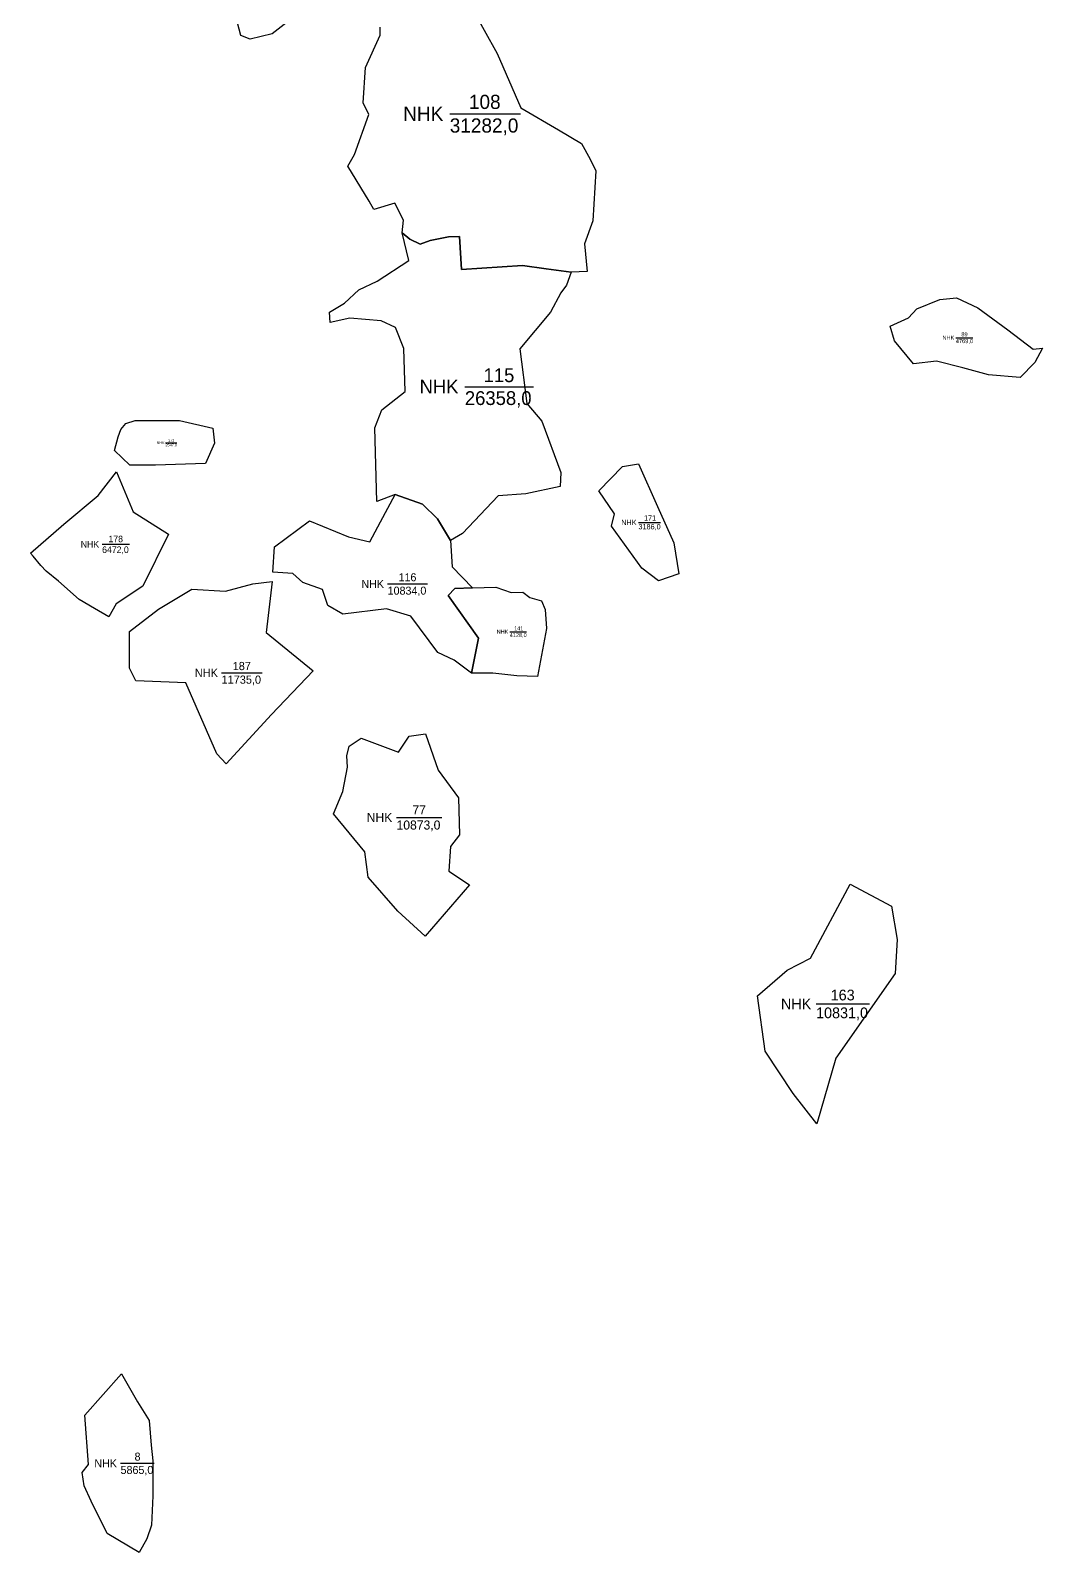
# Model space of a CAD drawing. Extents: x 546371 to 550543, y 1820810 to 1826662.
# Drawn here: x 547707 to 548525, y 1824136 to 1825367 of the extents above; entities that cross this region are included whole.
import ezdxf

# ---------------------------------------------------------------- set-up
doc = ezdxf.new("R2010")
doc.units = 0
doc.layers.add('CanhThua', color=7, linetype='Continuous')
doc.layers.add('NhanDiaChinhThua', color=7, linetype='Continuous')

msp = doc.modelspace()

# ---------------------------------------------------------------- linework, layer by layer
at = {"layer": 'CanhThua'}
for p, q in [((547877.3, 1825362.9), (547871.5, 1825384.4)), ((548063.3, 1825386), (548084.3, 1825348.2)), ((547919.6, 1825377.4), (547902.6, 1825364.2)), ((547989.8, 1825363.1), (547989.8, 1825369.4)), ((547884.7, 1825359.7), (547877.3, 1825362.9)), ((547902.6, 1825364.2), (547884.7, 1825359.7)), ((547977.9, 1825336.9), (547989.8, 1825363.1)), ((548084.3, 1825348.2), (548103.6, 1825304.4)), ((547976.1, 1825308.4), (547977.9, 1825336.9)), ((547980.6, 1825298.9), (547976.1, 1825308.4)), ((547969.1, 1825266.7), (547980.6, 1825298.9)), ((548103.6, 1825304.4), (548133.9, 1825286.5)), ((548133.9, 1825286.5), (548152.5, 1825275.4)), ((548152.5, 1825275.4), (548159.5, 1825262.9)), ((547963.8, 1825257.1), (547969.1, 1825266.7)), ((548159.5, 1825262.9), (548164, 1825253.4)), ((547980.9, 1825228.8), (547963.8, 1825257.1)), ((548164, 1825253.4), (548161.8, 1825213.1)), ((547984.7, 1825222.2), (547980.9, 1825228.8)), ((548001.8, 1825227.3), (547984.7, 1825222.2)), ((548008.8, 1825213.6), (548001.8, 1825227.3)), ((548007.7, 1825203.4), (548008.8, 1825213.6)), ((548161.8, 1825213.1), (548155.1, 1825194.5)), ((548007.7, 1825203.4), (548013.7, 1825198.1)), ((548012.9, 1825180.8), (548007.7, 1825203.4)), ((548013.7, 1825198.1), (548007.7, 1825203.4)), ((548013.7, 1825198.1), (548022.1, 1825194.2)), ((548022.1, 1825194.2), (548013.7, 1825198.1)), ((548022.1, 1825194.2), (548030.3, 1825197.2)), ((548030.3, 1825197.2), (548022.1, 1825194.2)), ((548030.3, 1825197.2), (548045, 1825200)), ((548045, 1825200), (548030.3, 1825197.2)), ((548045, 1825200), (548054, 1825200.2)), ((548054, 1825200.2), (548045, 1825200)), ((548054, 1825200.2), (548055.6, 1825173.6)), ((548055.6, 1825173.6), (548054, 1825200.2)), ((548155.1, 1825194.5), (548157.1, 1825172)), ((547987.5, 1825164.3), (548012.9, 1825180.8)), ((548055.6, 1825173.6), (548104.9, 1825176.8)), ((548104.9, 1825176.8), (548055.6, 1825173.6)), ((548104.9, 1825176.8), (548123.9, 1825174.3)), ((548123.9, 1825174.3), (548104.9, 1825176.8)), ((548123.9, 1825174.3), (548144.2, 1825171.5)), ((548144.2, 1825171.5), (548123.9, 1825174.3)), ((548157.1, 1825172), (548144.2, 1825171.5)), ((547972.7, 1825157.3), (547987.5, 1825164.3)), ((548140.4, 1825161), (548135.8, 1825154.9)), ((548144.2, 1825171.5), (548140.4, 1825161)), ((547961, 1825146.3), (547972.7, 1825157.3)), ((548135.8, 1825154.9), (548127.4, 1825139.1)), ((548423.6, 1825141.9), (548442.2, 1825149.4)), ((548442.2, 1825149.4), (548455.7, 1825150.7)), ((548455.7, 1825150.7), (548472.8, 1825142.6)), ((547949, 1825139.1), (547961, 1825146.3)), ((547949.5, 1825130.7), (547949, 1825139.1)), ((548127.4, 1825139.1), (548102.7, 1825109.4)), ((548416.8, 1825134.5), (548423.6, 1825141.9)), ((548472.8, 1825142.6), (548497.1, 1825124.8)), ((547965.4, 1825134.4), (547949.5, 1825130.7)), ((547990.8, 1825132.1), (547965.4, 1825134.4)), ((548002.2, 1825126.8), (547990.8, 1825132.1)), ((548008.9, 1825109.7), (548002.2, 1825126.8)), ((548402, 1825127.9), (548416.8, 1825134.5)), ((548405.5, 1825115.9), (548402, 1825127.9)), ((548497.1, 1825124.8), (548517.5, 1825109.2)), ((548420.9, 1825097.4), (548405.5, 1825115.9)), ((548010, 1825075), (548008.9, 1825109.7)), ((548102.7, 1825109.4), (548108.4, 1825065.4)), ((548439.4, 1825099.6), (548420.9, 1825097.4)), ((548460.6, 1825094.2), (548439.4, 1825099.6)), ((548518.8, 1825098.4), (548507.1, 1825086.3)), ((548517.5, 1825109.2), (548525.1, 1825110)), ((548525.1, 1825110), (548518.8, 1825098.4)), ((548481.4, 1825088.4), (548460.6, 1825094.2)), ((548507.1, 1825086.3), (548481.4, 1825088.4)), ((547991.1, 1825060.1), (548010, 1825075)), ((548108.4, 1825065.4), (548120.4, 1825051.1)), ((547780.2, 1825044.2), (547784.3, 1825049.1)), ((547784.3, 1825049.1), (547791.8, 1825051.7)), ((547791.8, 1825051.7), (547827.8, 1825051.7)), ((547827.8, 1825051.7), (547854.7, 1825045.4)), ((547985.5, 1825045.7), (547991.1, 1825060.1)), ((548120.4, 1825051.1), (548135.9, 1825009.5)), ((547775.3, 1825027.3), (547778.1, 1825038.4)), ((547778.1, 1825038.4), (547780.2, 1825044.2)), ((547854.7, 1825045.4), (547856, 1825033.2)), ((547987.3, 1824986.1), (547985.5, 1825045.7)), ((547787.5, 1825015.5), (547775.3, 1825027.3)), ((547856, 1825033.2), (547848.6, 1825016.9)), ((547808.2, 1825015.5), (547787.5, 1825015.5)), ((547848.6, 1825016.9), (547808.2, 1825015.5)), ((548166.5, 1824994.6), (548185.8, 1825014.4)), ((548185.8, 1825014.4), (548198.7, 1825016.5)), ((548198.7, 1825016.5), (548213.9, 1824982)), ((547762, 1824991), (547776.8, 1825010.2)), ((547776.8, 1825010.2), (547790.3, 1824977.8)), ((548135.9, 1825009.5), (548135.3, 1824998.2)), ((547734.2, 1824967.9), (547762, 1824991)), ((548002, 1824991.7), (547987.3, 1824986.1)), ((547990.1, 1824969.7), (548002, 1824991.7)), ((548002, 1824991.7), (548024, 1824983.9)), ((548024, 1824983.9), (548002, 1824991.7)), ((548085.1, 1824990.8), (548056.3, 1824960.1)), ((548107.6, 1824992.2), (548085.1, 1824990.8)), ((548135.3, 1824998.2), (548107.6, 1824992.2)), ((548179.1, 1824976.1), (548166.5, 1824994.6)), ((547790.3, 1824977.8), (547818.9, 1824959.8)), ((548024, 1824983.9), (548036.2, 1824972)), ((548036.2, 1824972), (548024, 1824983.9)), ((548176.8, 1824966.1), (548179.1, 1824976.1)), ((548213.9, 1824982), (548227.1, 1824952.8)), ((547707.3, 1824944.3), (547734.2, 1824967.9)), ((547904.4, 1824949.5), (547932.7, 1824970.6)), ((547932.7, 1824970.6), (547964.2, 1824957.4)), ((547981.4, 1824953.4), (547990.1, 1824969.7)), ((548036.2, 1824972), (548046.7, 1824954.5)), ((548046.7, 1824954.5), (548036.2, 1824972)), ((548201.2, 1824932.1), (548176.8, 1824966.1)), ((547818.9, 1824959.8), (547798.2, 1824917.6)), ((547964.2, 1824957.4), (547981.4, 1824953.4)), ((548056.3, 1824960.1), (548046.7, 1824954.5)), ((548046.7, 1824954.5), (548048, 1824933.2)), ((548227.1, 1824952.8), (548231.3, 1824927.6)), ((547709.4, 1824941.8), (547707.3, 1824944.3)), ((547715.6, 1824934.3), (547709.4, 1824941.8)), ((547903, 1824929), (547904.4, 1824949.5)), ((547720.1, 1824929.7), (547715.6, 1824934.3)), ((547730, 1824921.7), (547720.1, 1824929.7)), ((547919.2, 1824927.8), (547903, 1824929)), ((547927.5, 1824920.6), (547919.2, 1824927.8)), ((548048, 1824933.2), (548064.4, 1824916.2)), ((548214.8, 1824922.1), (548201.2, 1824932.1)), ((548231.3, 1824927.6), (548214.8, 1824922.1)), ((547746.6, 1824906.8), (547730, 1824921.7)), ((547798.2, 1824917.6), (547776.4, 1824903.4)), ((547810.8, 1824899.1), (547837.8, 1824915.3)), ((547837.8, 1824915.3), (547865, 1824913.7)), ((547865, 1824913.7), (547887, 1824919.6)), ((547887, 1824919.6), (547902.6, 1824921.3)), ((547902.6, 1824921.3), (547897.7, 1824880.3)), ((547943.3, 1824915), (547927.5, 1824920.6)), ((547947.5, 1824902), (547943.3, 1824915)), ((548044.8, 1824910.2), (548050.1, 1824915.9)), ((548050.1, 1824915.9), (548044.8, 1824910.2)), ((548050.1, 1824915.9), (548064.4, 1824916.2)), ((548064.4, 1824916.2), (548050.1, 1824915.9)), ((548064.4, 1824916.2), (548083.2, 1824916.9)), ((548083.2, 1824916.9), (548095.7, 1824912.5)), ((547759.1, 1824899.5), (547746.6, 1824906.8)), ((547776.4, 1824903.4), (547770.6, 1824892.8)), ((547959.7, 1824895), (547947.5, 1824902)), ((548069.2, 1824875.6), (548044.8, 1824910.2)), ((548044.8, 1824910.2), (548069.2, 1824875.6)), ((548095.7, 1824912.5), (548105.2, 1824912.9)), ((548105.2, 1824912.9), (548110.8, 1824908.4)), ((548110.8, 1824908.4), (548120.3, 1824905.8)), ((548120.3, 1824905.8), (548123.3, 1824898.7)), ((547770.6, 1824892.8), (547759.1, 1824899.5)), ((547787.3, 1824880.9), (547810.8, 1824899.1)), ((547995, 1824899.2), (547959.7, 1824895)), ((548014.6, 1824893.3), (547995, 1824899.2)), ((548036.4, 1824863.9), (548014.6, 1824893.3)), ((548123.3, 1824898.7), (548124.2, 1824883.5)), ((547787.2, 1824851.5), (547787.3, 1824880.9)), ((547897.7, 1824880.3), (547935.8, 1824849.2)), ((548124.2, 1824883.5), (548117, 1824844.7)), ((548063.6, 1824847.3), (548069.2, 1824875.6)), ((548069.2, 1824875.6), (548063.6, 1824847.3)), ((548049.6, 1824857.9), (548036.4, 1824863.9)), ((548063.6, 1824847.3), (548049.6, 1824857.9)), ((547792.5, 1824841), (547787.2, 1824851.5)), ((547832.8, 1824839.4), (547792.5, 1824841)), ((547935.8, 1824849.2), (547902, 1824813.8)), ((548081, 1824847.4), (548063.6, 1824847.3)), ((548100.2, 1824845.1), (548081, 1824847.4)), ((548117, 1824844.7), (548100.2, 1824845.1)), ((547857.9, 1824782.2), (547832.8, 1824839.4)), ((547902, 1824813.8), (547865.3, 1824774)), ((547964.7, 1824788.3), (547974.6, 1824794.7)), ((547974.6, 1824794.7), (548004.6, 1824783.6)), ((548004.6, 1824783.6), (548013.2, 1824796.4)), ((548013.2, 1824796.4), (548026.5, 1824798.2)), ((548026.5, 1824798.2), (548036.8, 1824768.9)), ((547865.3, 1824774), (547857.9, 1824782.2)), ((547962.8, 1824780.6), (547964.7, 1824788.3)), ((547963.5, 1824771.3), (547962.8, 1824780.6)), ((547959.7, 1824751.8), (547963.5, 1824771.3)), ((548036.8, 1824768.9), (548053.2, 1824746.5)), ((547952.1, 1824733.7), (547959.7, 1824751.8)), ((548053.2, 1824746.5), (548054, 1824716.7)), ((547977.6, 1824702.9), (547952.1, 1824733.7)), ((548054, 1824716.7), (548046.6, 1824707.1)), ((548046.6, 1824707.1), (548045.3, 1824687.3)), ((547980.2, 1824682.3), (547977.6, 1824702.9)), ((548004.2, 1824654.9), (547980.2, 1824682.3)), ((548045.3, 1824687.3), (548062, 1824676.2)), ((548062, 1824676.2), (548026.2, 1824634.6)), ((548337.5, 1824617), (548369.7, 1824676.8)), ((548369.7, 1824676.8), (548403.1, 1824659.1)), ((548403.1, 1824659.1), (548407.6, 1824631.9)), ((548026.2, 1824634.6), (548004.2, 1824654.9)), ((548407.6, 1824631.9), (548405.9, 1824604.6)), ((548294.8, 1824586.4), (548318.7, 1824607.3)), ((548318.7, 1824607.3), (548337.5, 1824617)), ((548405.9, 1824604.6), (548358, 1824536.2)), ((548300.9, 1824541.9), (548294.8, 1824586.4)), ((548323.7, 1824507.6), (548300.9, 1824541.9)), ((548358, 1824536.2), (548342.7, 1824483)), ((548342.7, 1824483), (548323.7, 1824507.6)), ((547751.1, 1824247.5), (547780.8, 1824280.9)), ((547780.8, 1824280.9), (547793.7, 1824258.4)), ((547793.7, 1824258.4), (547803.1, 1824243.3)), ((547754.2, 1824207.7), (547751.1, 1824247.5)), ((547803.1, 1824243.3), (547804.9, 1824223.3)), ((547804.9, 1824223.3), (547806.1, 1824210.5)), ((547749, 1824201.1), (547754.2, 1824207.7)), ((547750.6, 1824190.4), (547749, 1824201.1)), ((547806.1, 1824210.5), (547806.1, 1824182.4)), ((547756.3, 1824178), (547750.6, 1824190.4)), ((547769.2, 1824151.9), (547756.3, 1824178)), ((547806.1, 1824182.4), (547805.2, 1824158.5)), ((547795, 1824136.5), (547769.2, 1824151.9)), ((547805.2, 1824158.5), (547801.4, 1824147.6)), ((547801.4, 1824147.6), (547795, 1824136.5))]:
    msp.add_line(p, q, dxfattribs=at)
at = {"layer": 'NhanDiaChinhThua'}
for p, q in [((548046.1, 1825299.6), (548103.2, 1825299.6)), ((548455, 1825118.5), (548468.9, 1825118.5)), ((548058.3, 1825078.9), (548113.8, 1825078.9)), ((547816.4, 1825033.6), (547825.5, 1825033.6)), ((548198.6, 1824969.2), (548216.4, 1824969.2)), ((547765.2, 1824951.5), (547787.3, 1824951.5)), ((547995.9, 1824919.5), (548028.1, 1824919.5)), ((548094.6, 1824880.8), (548108.2, 1824880.8)), ((547861.7, 1824847.6), (547894.6, 1824847.6)), ((548003.1, 1824730.6), (548039.6, 1824730.6)), ((548342.1, 1824579.9), (548385.4, 1824579.9)), ((547780.1, 1824208.7), (547807.3, 1824208.7))]:
    msp.add_line(p, q, dxfattribs=at)

# ---------------------------------------------------------------- texts
for s, height, p in [('108', 11.47, (548061.6, 1825303.4)), ('NHK', 11.47, (548008.5, 1825293.8)), ('31282,0', 11.47, (548046.1, 1825284.3)), ('89', 3.3, (548459.5, 1825119.6)), ('NHK', 3.3, (548444.2, 1825116.9)), ('4769,0', 3.3, (548455, 1825114.1)), ('115', 11.15, (548073.4, 1825082.6)), ('NHK', 11.15, (548021.7, 1825073.4)), ('26358,0', 11.15, (548058.3, 1825064.1)), ('173', 2.16, (547818.5, 1825034.3)), ('NHK', 2.16, (547809.3, 1825032.5)), ('2547,0', 2.16, (547816.4, 1825030.7)), ('NHK', 4.23, (548184.7, 1824967.1)), ('3186,0', 4.23, (548198.6, 1824963.6)), ('171', 4.23, (548203.1, 1824970.7)), ('NHK', 5.26, (547747.9, 1824948.9)), ('178', 5.26, (547770.3, 1824953.2)), ('6472,0', 5.26, (547765.2, 1824944.5)), ('116', 6.47, (548004.7, 1824921.6)), ('NHK', 6.47, (547974.7, 1824916.2)), ('10834,0', 6.47, (547995.9, 1824910.8)), ('NHK', 3.23, (548084, 1824879.2)), ('4128,0', 3.23, (548094.6, 1824876.5)), ('141', 3.23, (548098.1, 1824881.9)), ('187', 6.6, (547870.7, 1824849.8)), ('NHK', 6.6, (547840.1, 1824844.3)), ('11735,0', 6.6, (547861.7, 1824838.8)), ('NHK', 7.33, (547979, 1824727)), ('77', 7.33, (548015.9, 1824733.1)), ('10873,0', 7.33, (548003.1, 1824720.9)), ('NHK', 8.68, (548313.7, 1824575.6)), ('163', 8.68, (548353.9, 1824582.8)), ('10831,0', 8.68, (548342.1, 1824568.4)), ('8', 6.47, (547791.4, 1824210.8)), ('NHK', 6.47, (547758.9, 1824205.4)), ('5865,0', 6.47, (547780.1, 1824200))]:
    msp.add_text(s, height=height, dxfattribs=at).set_placement(p)

doc.saveas('drawing.dxf')
